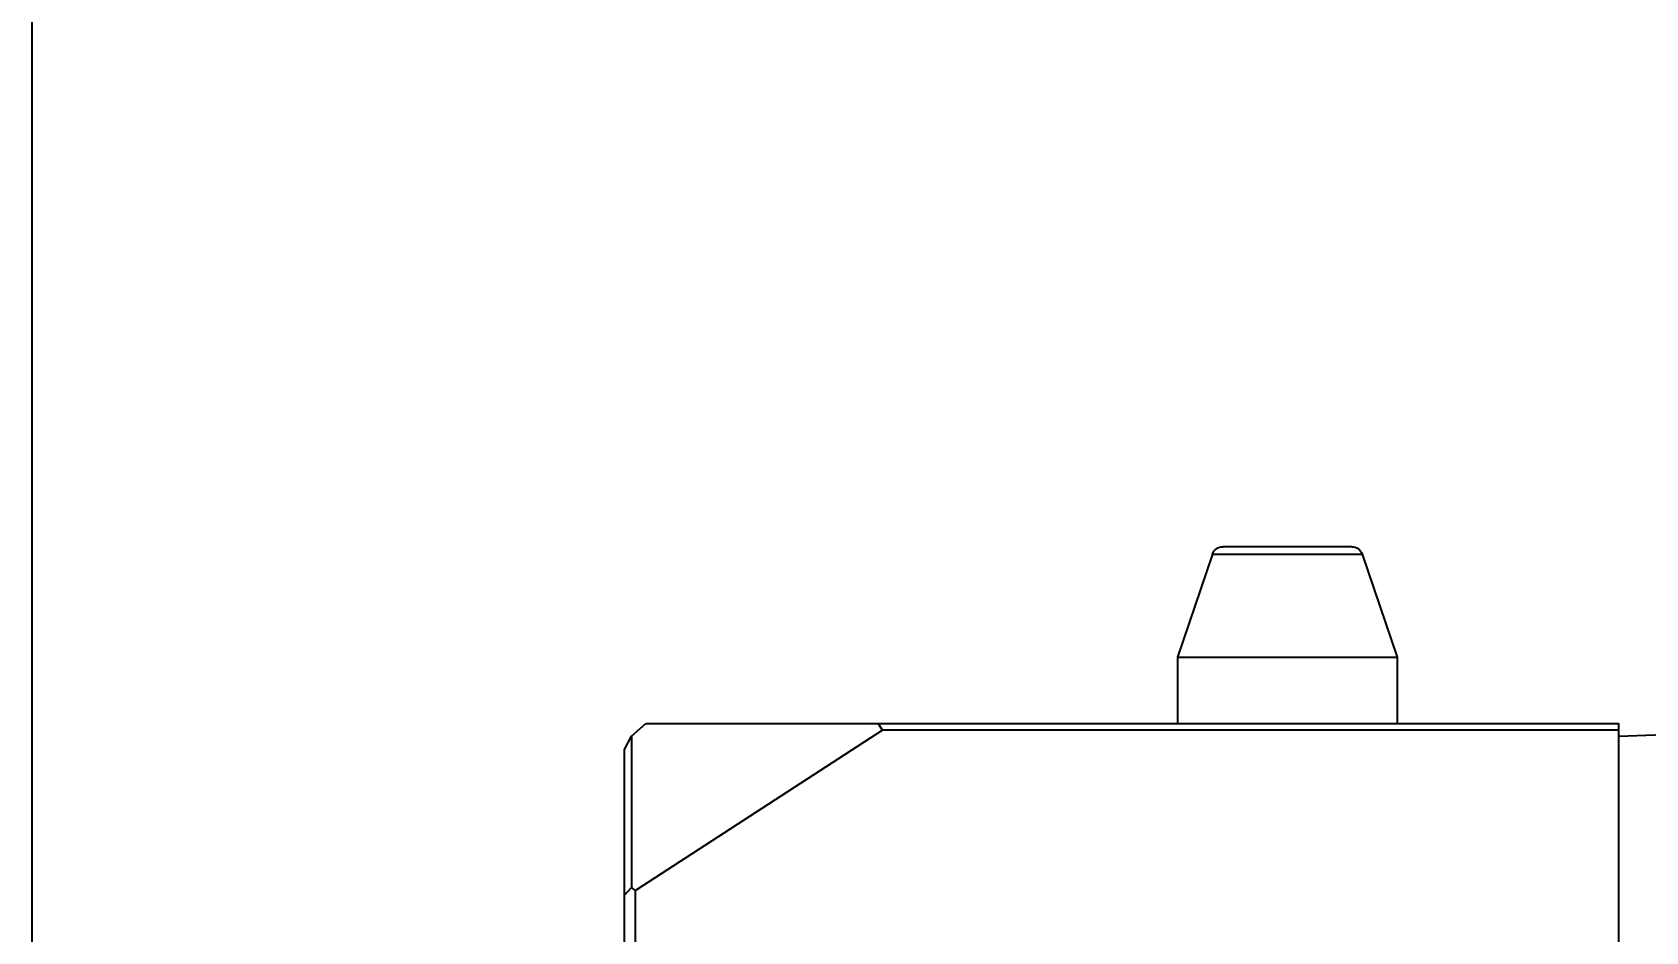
# Model space of a CAD drawing. Header units: millimetres. Extents: x 389 to 17466, y 310 to 5904.
# Drawn here: x 16010.8 to 16083.9, y 5004.2 to 5044.9 of the extents above; entities that cross this region are included whole.
import ezdxf

# ---------------------------------------------------------------- set-up
doc = ezdxf.new("R2010")
doc.units = ezdxf.units.MM
doc.layers.add('1', color=7, linetype='Continuous', true_color=0xffffff)
doc.styles.get("Standard").update_dxf_attribs({"font": 'arial.ttf'})
doc.dimstyles.new('DIMSTYLE_1', dxfattribs={"dimtxt": 30, "dimasz": 15.9375, "dimexe": 0.18, "dimexo": 0.0625, "dimgap": 4.28125, "dimtad": 2, "dimzin": 9, "dimdsep": 46, "dimtxsty": 'Standard', "dimcen": 0.09375, "dimclrd": 256, "dimclre": 256, "dimclrt": 256, "dimadec": 0, "dimazin": 0, "dimtfac": 1, "dimtofl": 0, "dimtmove": 0, "dimatfit": 3, "dimldrblk": '_FILLED', "dimfxl": 1, "dimtolj": 1, "dimtzin": 0, "dimarcsym": 0})

# ---------------------------------------------------------------- blocks, each defined once
blk = doc.blocks.new('A$C138409bd')
at = {"layer": '1', "color": 155, "linetype": 'Continuous'}
for p, q in [((13.94, 159.431), (9.532, 159.585)), ((13.94, 0.569), (13.94, 159.431))]:
    blk.add_line(p, q, dxfattribs=at)
at = {"layer": '1'}
for p, q in [((13.94, 159.431), (9.532, 159.585)), ((13.94, 0.569), (13.94, 159.431))]:
    blk.add_line(p, q, dxfattribs=at)
blk = doc.blocks.new('A$C2f8b7123')
at = {"color": 7, "linetype": 'Continuous'}
for p, q in [((72.104, 488.661), (70.519, 484)), ((78.884, 488.661), (72.104, 488.661)), ((72.577, 489), (78.411, 489)), ((78.884, 488.661), (80.469, 484)), ((70.519, 484), (70.519, 481)), ((80.469, 484), (70.519, 484)), ((80.469, 484), (80.469, 481)), ((60.494, 464), (60.494, 481)), ((104.53, 481), (60.494, 481)), ((60.494, 480.7), (93.808, 480.7)), ((93.808, 480.7), (94.011, 481)), ((93.808, 480.7), (104.994, 473.439)), ((105.168, 480.42), (104.53, 481)), ((105.168, 480.42), (105.168, 473.576)), ((105.494, 479.818), (105.168, 480.42)), ((105.494, 447.351), (105.494, 479.818)), ((104.994, 473.439), (105.168, 473.576)), ((104.994, 470.381), (104.994, 473.439)), ((105.494, 473.224), (105.168, 473.576))]:
    blk.add_line(p, q, dxfattribs=at)
for centre, start, end in [((72.577, 488.5), 90, 161.22197), ((78.411, 488.5), 18.77803, 90)]:
    blk.add_arc(centre, 0.5, start, end, dxfattribs=at)
blk = doc.blocks.new('adzb')
at = {"xscale": -1}
for name, p in [('A$C2f8b7123', (11265.452, 1213.424)), ('A$C138409bd', (11218.898, 1534.424))]:
    blk.add_blockref(name, p, dxfattribs=at)
blk = doc.blocks.new('*U27')
blk.add_blockref('adzb', (-11189.427912, -1457.923908))
blk = doc.blocks.new('*U28')
at = {"color": 0, "linetype": 'ByBlock', "lineweight": -2, "transparency": 16777216}
blk.add_blockref('*U27', (0, 2880), dxfattribs=at)
blk = doc.blocks.new('*D124')
at = {"lineweight": -2, "transparency": 16777216}
for p, q in [((16010.84, 4968.991), (16010.84, 5267.363)), ((16026.778, 5267.183), (16080.643, 5267.183)), ((16096.58, 4968.991), (16096.58, 5267.363))]:
    blk.add_line(p, q, dxfattribs=at)
at = {"transparency": 16777216}
for points in [[(16026.778, 5269.839), (16026.778, 5264.527), (16010.84, 5267.183)], [(16080.643, 5269.839), (16080.643, 5264.527), (16096.58, 5267.183)]]:
    blk.add_solid(points, dxfattribs=at)
at = {"layer": 'Defpoints', "color": 0, "transparency": 16777216}
for p in [(16096.58, 5267.183), (16010.84, 4968.928), (16096.58, 4968.928)]:
    blk.add_point(p, dxfattribs=at)
at = {"transparency": 16777216, "insert": (16053.71, 5303.831), "char_height": 50, "attachment_point": 5}
blk.add_mtext('\\A1;85.74 [3 3/8"]', dxfattribs=at)
blk = doc.blocks.new('_FILLED')
at = {"color": 0, "linetype": 'ByBlock'}
blk.add_solid([(0, 0), (-1, 0.2), (-1, -0.2)], dxfattribs=at)

msp = doc.modelspace()

# ---------------------------------------------------------------- block references
msp.add_blockref('*U28', (16067.1102, 1897.1281))

# ---------------------------------------------------------------- dimensions: what is measured, and where the dimension line sits
dim = msp.add_linear_dim(base=(16096.5802, 5267.1831), p1=(16010.8402, 4968.9281), p2=(16096.5802, 4968.9281), dimstyle='DIMSTYLE_1', override={"dimtxt": 50})
dim.commit()
dim.dimension.update_dxf_attribs({"geometry": '*D124', "text_midpoint": (16053.7102, 5267.1831), "dimtype": 160})

doc.saveas('drawing.dxf')
